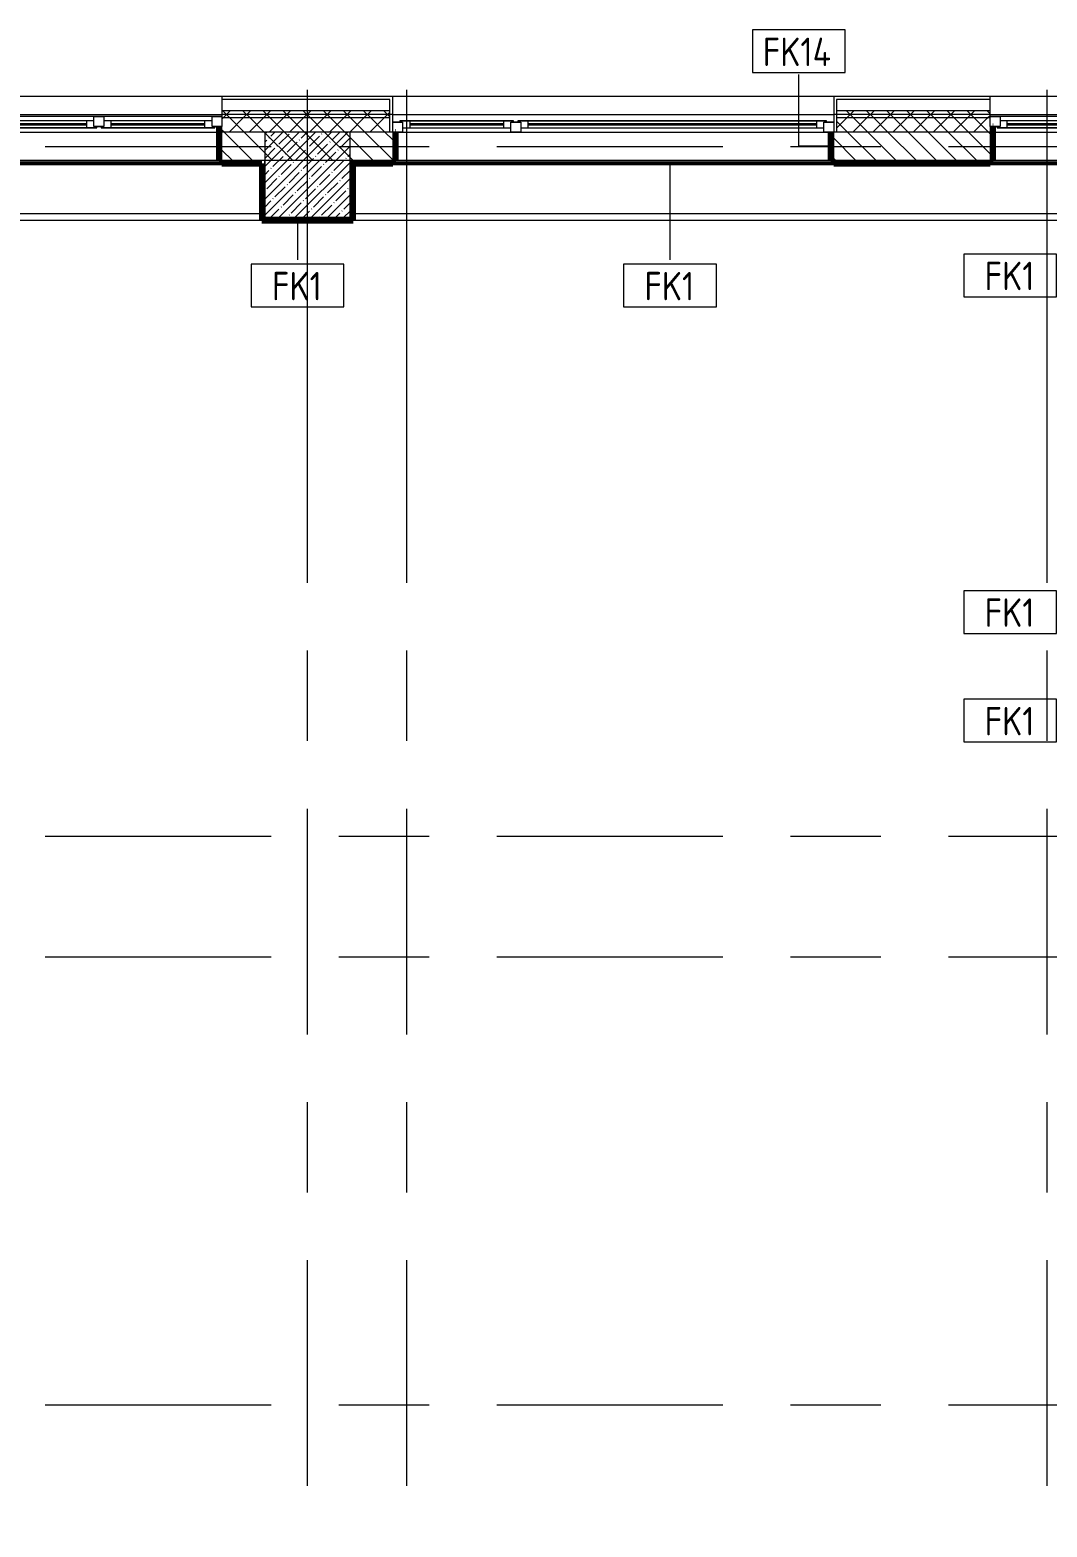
# Model space of a CAD drawing. Header units: millimetres. Extents: x 35157 to 232994, y -8553 to 29000.
# Drawn here: x 58510 to 65660, y 17291 to 27819 of the extents above; entities that cross this region are included whole.
import ezdxf

# ---------------------------------------------------------------- set-up
doc = ezdxf.new("R2010")
doc.units = ezdxf.units.MM
doc.linetypes.add('Осевая', pattern=[3175, 635, -476.25, 1587.5, -476.25])
for name, color, linetype, lineweight in [('A-GLAZ', 7, 'Continuous', 9), ('A-GLAZ-1', 7, 'Continuous', 13), ('A-WALL', 7, 'Continuous', 9), ('A-WALL-IDEN', 7, 'Continuous', 9), ('I-WALL', 7, 'Continuous', 9), ('S-COLS', 7, 'Continuous', 9), ('Оси', 7, 'Continuous', 9), ('Оси-2', 7, 'Осевая', 9)]:
    doc.layers.add(name, color=color, linetype=linetype, lineweight=lineweight)
for name, color, linetype, lineweight, true_color in [('A-WALL-1', 7, 'Continuous', 9, 0xc0c0c0), ('A-WALL-4', 7, 'Continuous', 9, 0xff80c0), ('I-WALL-10', 7, 'Continuous', 53, 0xff80c0), ('I-WALL-19', 7, 'Continuous', 80, 0xffd2ff), ('I-WALL-5', 7, 'Continuous', 9, 0xc0c0c0), ('I-WALL-9', 7, 'Continuous', 80, 0xff80c0), ('S-WALL-ANLY', 7, 'Continuous', 13, 0x008040), ('S-WALL-ANLY-1', 7, 'Continuous', 5, 0x008040)]:
    doc.layers.add(name, color=color, linetype=linetype, lineweight=lineweight, true_color=true_color)
doc.styles.add('GOST Common', font='GOST_Common.ttf', dxfattribs={"width": 0.9, "height": 200})
pattern_1 = [(45, (0, 0), (-70.71068, 70.71068), []), (135, (0, 0), (-70.71068, -70.71068), [])]
pattern_2 = [(0, (0, 0), (121.92, 30.48), [10.058, -81.382, 10.058, -81.382, -487.68]), (0, (0, 0), (121.92, 30.48), [-182.88, 10.058, -172.822, 10.058, -81.382, -213.36]), (0, (0, 0), (121.92, 30.48), [-457.2, 10.058, -50.902, 10.058, -142.342]), (120, (45.72, 15.24), (-87.356454, 90.345817), [10.058, -81.382, 10.058, -81.382, -487.68]), (120, (45.72, 15.24), (-87.356454, 90.345817), [-182.88, 10.058, -172.822, 10.058, -81.382, -213.36]), (120, (45.72, 15.24), (-87.356454, 90.345817), [-457.2, 10.058, -50.902, 10.058, -142.342]), (240, (60.96, 76.2), (-34.563546, -120.825817), [10.058, -81.382, 10.058, -81.382, -487.68]), (240, (60.96, 76.2), (-34.563546, -120.825817), [-182.88, 10.058, -172.822, 10.058, -81.382, -213.36]), (240, (60.96, 76.2), (-34.563546, -120.825817), [-457.2, 10.058, -50.902, 10.058, -142.342])]

# ---------------------------------------------------------------- blocks, each defined once
blk = doc.blocks.new('120_Окно_СКБ_2Ст - 120_Окно_СКБ_2Ст 2700х2500 _мал створка справа_ 2-23206922-План отделки стен 2 этажа в осях 12-23')
at = {"layer": 'A-GLAZ'}
for p, q in [((1350, -5), (-1350, -5)), ((-1330, -75), (-1300, -75)), ((-1230, -55), (400, -55)), ((400, -65), (-1230, -65)), ((470, -75), (500, -75)), ((570, -55), (1230, -55)), ((1230, -65), (570, -65)), ((1300, -75), (1330, -75))]:
    blk.add_line(p, q, dxfattribs=at)
at = {"layer": 'A-GLAZ-1'}
for p, q in [((-1350, -75), (-1350, -5)), ((-1350, -5), (-1280, -5)), ((-1280, -75), (-1350, -75)), ((-1280, -75), (-1300, -75)), ((-1300, -75), (-1300, -85)), ((-1300, -85), (470, -85)), ((470, -85), (-1300, -85)), ((-1280, -5), (-1280, -75)), ((450, -35), (-1280, -35)), ((-1280, -35), (-1280, -75)), ((-1230, -85), (-1230, -35)), ((400, -85), (400, -35)), ((450, -75), (450, -5)), ((450, -5), (520, -5)), ((450, -75), (450, -35)), ((520, -75), (450, -75)), ((470, -75), (450, -75)), ((470, -85), (470, -75)), ((520, -75), (500, -75)), ((500, -75), (500, -85)), ((500, -85), (1300, -85)), ((1300, -85), (500, -85)), ((520, -5), (520, -75)), ((1280, -35), (520, -35)), ((520, -35), (520, -75)), ((570, -85), (570, -35)), ((1230, -85), (1230, -35)), ((1280, -75), (1280, -5)), ((1280, -5), (1350, -5)), ((1280, -75), (1280, -35)), ((1350, -75), (1280, -75)), ((1300, -75), (1280, -75)), ((1300, -85), (1300, -75)), ((1350, -5), (1350, -75))]:
    blk.add_line(p, q, dxfattribs=at)
blk = doc.blocks.new('120_Окно_СКБ_2Ст - 120_Окно_СКБ_2Ст 3100х2500 _мал_створка слева_-22274797-План отделки стен 2 этажа в осях 12-23')
at = {"layer": 'A-GLAZ'}
for p, q in [((1530, 115), (-1530, 115)), ((-1550, 45), (-1500, 45)), ((-1430, 65), (600, 65)), ((600, 55), (-1430, 55)), ((670, 45), (700, 45)), ((770, 65), (1430, 65)), ((1430, 55), (770, 55)), ((1500, 45), (1550, 45))]:
    blk.add_line(p, q, dxfattribs=at)
at = {"layer": 'A-GLAZ-1'}
for p, q in [((-1550, 45), (-1550, 115)), ((-1550, 115), (-1480, 115)), ((-1480, 115), (-1480, 45)), ((650, 45), (650, 115)), ((650, 115), (720, 115)), ((720, 115), (720, 45)), ((1480, 45), (1480, 115)), ((1480, 115), (1550, 115)), ((1550, 115), (1550, 45)), ((-1480, 45), (-1550, 45)), ((-1480, 45), (-1500, 45)), ((-1500, 45), (-1500, 35)), ((-1500, 35), (670, 35)), ((670, 35), (-1500, 35)), ((650, 85), (-1480, 85)), ((-1480, 85), (-1480, 45)), ((-1430, 35), (-1430, 85)), ((600, 35), (600, 85)), ((650, 45), (650, 85)), ((720, 45), (650, 45)), ((670, 45), (650, 45)), ((670, 35), (670, 45)), ((720, 45), (700, 45)), ((700, 45), (700, 35)), ((700, 35), (1500, 35)), ((1500, 35), (700, 35)), ((1480, 85), (720, 85)), ((720, 85), (720, 45)), ((770, 35), (770, 85)), ((1430, 35), (1430, 85)), ((1480, 45), (1480, 85)), ((1550, 45), (1480, 45)), ((1500, 45), (1480, 45)), ((1500, 35), (1500, 45))]:
    blk.add_line(p, q, dxfattribs=at)
blk = doc.blocks.new('120_Окно_СКБ_1Ст - 120_Окно_СКБ_1Ст 900х2500_h_-19906774-План отделки стен 2 этажа в осях 12-23')
at = {"layer": 'A-GLAZ'}
for p, q in [((450, -5), (-450, -5)), ((-430, -75), (-400, -75)), ((-330, -55), (330, -55)), ((330, -65), (-330, -65)), ((400, -75), (430, -75))]:
    blk.add_line(p, q, dxfattribs=at)
at = {"layer": 'A-GLAZ-1'}
for p, q in [((-450, -75), (-450, -5)), ((-450, -5), (-380, -5)), ((-380, -75), (-450, -75)), ((-380, -75), (-400, -75)), ((-400, -75), (-400, -85)), ((-400, -85), (400, -85)), ((400, -85), (-400, -85)), ((-380, -5), (-380, -75)), ((380, -35), (-380, -35)), ((-380, -35), (-380, -75)), ((-330, -85), (-330, -35)), ((330, -85), (330, -35)), ((380, -75), (380, -5)), ((380, -5), (450, -5)), ((380, -75), (380, -35)), ((450, -75), (380, -75)), ((400, -75), (380, -75)), ((400, -85), (400, -75)), ((450, -5), (450, -75))]:
    blk.add_line(p, q, dxfattribs=at)
blk = doc.blocks.new('М_стена_0001 - Типоразмер_без рамки-25382661-План отделки стен 2 этажа в осях 12-23')
at = {"layer": 'A-WALL-IDEN'}
for p, q in [((3.26, 1.52), (-3.27, 1.52)), ((-3.27, 1.52), (-3.27, -1.48)), ((3.26, -1.48), (3.26, 1.52)), ((-3.27, -1.48), (3.26, -1.48))]:
    blk.add_line(p, q, dxfattribs=at)

msp = doc.modelspace()

# ---------------------------------------------------------------- hatches: boundary and pattern name
at = {"layer": 'A-WALL'}
h = msp.add_hatch(dxfattribs=at)
h.set_pattern_fill('FP_16', color=256, style=0, pattern_type=2)
h.set_pattern_definition(pattern_1)
h.paths.add_polyline_path([(85140.7, 27200), (85140.7, 27250), (80350, 27250), (80350, 27200), (84736.5, 27200)])
h.paths.add_polyline_path([(76484.7, 27200), (77850, 27200), (77850, 27250), (76340, 27250), (76340, 27200)])
h.paths.add_polyline_path([(74234.2, 27200), (74240, 27200), (74240, 27250), (68860, 27250), (68860, 27200), (73484, 27200)])
h.paths.add_polyline_path([(64955.2, 27200), (65260, 27200), (65260, 27250), (64180, 27250), (64180, 27200)])
h.paths.add_polyline_path([(61040, 27200), (61040, 27250), (59860, 27250), (59860, 27200), (60755.2, 27200)])
h.paths.add_polyline_path([(66732.5, 27200), (67960, 27200), (67960, 27250), (66160, 27250), (66160, 27200)])
h.paths.add_polyline_path([(55909.9, 27200), (57160, 27200), (57160, 27250), (55909.9, 27250)])
h.paths.add_polyline_path([(49660.3, 27200), (50760.2, 27200), (50760.2, 27250), (49660.3, 27250)])
h.paths.add_polyline_path([(48728.6, 27200), (48760.3, 27200), (48760.3, 27250), (47507, 27250), (47507, 27200)])
h.paths.add_polyline_path([(55009.9, 27200), (55009.9, 27250), (53860.2, 27250), (53860.2, 27200), (54729.9, 27200)])
h.paths.add_polyline_path([(44227.6, 27200), (44407, 27200), (44407, 27250), (42010, 27250), (42010, 27200), (42727.2, 27200)])
h = msp.add_hatch(dxfattribs=at)
h.set_pattern_fill('FP_16', color=256, style=0, pattern_type=2)
h.set_pattern_definition(pattern_1)
h.paths.add_polyline_path([(85140.7, 27100), (85140.7, 27200), (80350, 27200), (80350, 27100), (84736.5, 27100)])
h.paths.add_polyline_path([(77250, 27100), (77850, 27100), (77850, 27200), (76340, 27200), (76340, 27100), (77234.8, 27100)])
h.paths.add_polyline_path([(73484, 27100), (74240, 27100), (74240, 27200), (68860, 27200), (68860, 27100), (72733.8, 27100)])
h.paths.add_polyline_path([(66760, 27100), (67960, 27100), (67960, 27200), (66160, 27200), (66160, 27100), (66732.5, 27100)])
h.paths.add_polyline_path([(64955.2, 27100), (65260, 27100), (65260, 27200), (64180, 27200), (64180, 27100)])
h.paths.add_polyline_path([(53860.2, 27100), (55009.9, 27100), (55009.9, 27200), (53860.2, 27200)])
h.paths.add_polyline_path([(60755.2, 27100), (61040, 27100), (61040, 27200), (59860, 27200), (59860, 27100), (60731.2, 27100)])
h.paths.add_polyline_path([(42060, 27100), (44407, 27100), (44407, 27200), (42060, 27200)])
h.paths.add_polyline_path([(55909.9, 27100), (57160, 27100), (57160, 27200), (55909.9, 27200)])
h.paths.add_polyline_path([(50364.8, 27100), (50760.2, 27100), (50760.2, 27200), (49660.3, 27200), (49660.3, 27100), (50228.9, 27100)])
h.paths.add_polyline_path([(47507, 27100), (48760.3, 27100), (48760.3, 27200), (47507, 27200)])
at = {"layer": 'I-WALL'}
h = msp.add_hatch(dxfattribs=at)
h.set_pattern_fill('FP_20', color=256, style=0, pattern_type=2)
h.set_pattern_definition([(135, (0, 0), (-70.71068, -70.71068), [])])
h.paths.add_polyline_path([(84100.7, 26900), (84200, 26900), (84200, 27100), (81150, 27100), (81150, 26900), (84080.7, 26900)])
h.paths.add_polyline_path([(77609.9, 26900), (77850, 26900), (77850, 27100), (77250, 27100), (77250, 26900), (77590, 26900)])
h.paths.add_polyline_path([(80350, 26900), (80650, 26900), (80650, 27100), (80350, 27100), (80350, 26951.2)])
h.paths.add_polyline_path([(72358.8, 26900), (73540, 26900), (73540, 27100), (70810, 27100), (70810, 26900), (72171.2, 26900)])
h.paths.add_polyline_path([(69733.2, 26900), (70310, 26900), (70310, 27100), (68860, 27100), (68860, 26900)])
h.paths.add_polyline_path([(76484.7, 26900), (76750, 26900), (76750, 27100), (76340, 27100), (76340, 26900)])
h.paths.add_polyline_path([(74040, 26900), (74240, 26900), (74240, 27100), (74040, 27100), (74040, 26951.2)])
h.paths.add_polyline_path([(66780, 26900), (67960, 26900), (67960, 27100), (66760, 27100), (66760, 26900)])
h.paths.add_polyline_path([(65260, 26900), (65260, 27100), (64160, 27100), (64160, 26900), (65232.2, 26900)])
h.paths.add_polyline_path([(61060, 26900), (61060, 27100), (59860, 27100), (59860, 26900), (60781, 26900)])
h.paths.add_polyline_path([(57160, 26900), (57160, 27100), (55909.9, 27100), (55909.9, 26900), (56230.2, 26900)])
h.paths.add_polyline_path([(55009.9, 26900), (55009.9, 27100), (53860.2, 27100), (53860.2, 26900), (54781, 26900)])
h.paths.add_polyline_path([(50760.2, 26900), (50760.2, 27100), (50364.8, 27100), (50364.8, 26900)])
h = msp.add_hatch(dxfattribs=at)
h.set_pattern_fill('FP_63', color=256, style=0, pattern_type=2)
h.set_pattern_definition(pattern_2)
h.paths.add_polyline_path([(59840, 26900), (59860, 26900), (59860, 27140), (59840, 27140)])
h = msp.add_hatch(dxfattribs=at)
h.set_pattern_fill('FP_63', color=256, style=0, pattern_type=2)
h.set_pattern_definition(pattern_2)
h.paths.add_polyline_path([(61060, 26900), (61080, 26900), (61080, 27100), (61060, 27100)])
h = msp.add_hatch(dxfattribs=at)
h.set_pattern_fill('FP_63', color=256, style=0, pattern_type=2)
h.set_pattern_definition(pattern_2)
h.paths.add_polyline_path([(64140, 26900), (64160, 26900), (64160, 27100), (64140, 27100)])
h = msp.add_hatch(dxfattribs=at)
h.set_pattern_fill('FP_63', color=256, style=0, pattern_type=2)
h.set_pattern_definition(pattern_2)
h.paths.add_polyline_path([(65280, 26900), (65280, 27140), (65260, 27140), (65260, 26900)])
h = msp.add_hatch(dxfattribs=at)
h.set_pattern_fill('FP_63', color=256, style=0, pattern_type=2)
h.set_pattern_definition(pattern_2)
h.paths.add_polyline_path([(56230.2, 26880), (60140, 26880), (60140, 26900), (54760, 26900), (54760, 26880), (55480, 26880)])
h = msp.add_hatch(dxfattribs=at)
h.set_pattern_fill('FP_63', color=256, style=0, pattern_type=2)
h.set_pattern_definition(pattern_2)
h.paths.add_polyline_path([(60140, 26479), (60160, 26480), (60160, 26900), (60140, 26900), (60139, 26480)])
h = msp.add_hatch(dxfattribs=at)
h.set_pattern_fill('FP_63', color=256, style=0, pattern_type=2)
h.set_pattern_definition(pattern_2)
h.paths.add_polyline_path([(66140, 26880), (66140, 26900), (60760, 26900), (60760, 26880), (65982.4, 26880)])
h = msp.add_hatch(dxfattribs=at)
h.set_pattern_fill('FP_63', color=256, style=0, pattern_type=2)
h.set_pattern_definition(pattern_2)
h.paths.add_polyline_path([(60760, 26480), (60780, 26480), (60780, 26880), (60760, 26880), (60760, 26484)])
h = msp.add_hatch(dxfattribs=at)
h.set_pattern_fill('FP_63', color=256, style=0, pattern_type=2)
h.set_pattern_definition(pattern_2)
h.paths.add_polyline_path([(60160, 26480), (60760, 26480), (60760, 26500), (60160, 26500)])
at = {"layer": 'S-COLS'}
h = msp.add_hatch(dxfattribs=at)
h.set_pattern_fill('FP_18', color=256, style=0, pattern_type=2)
h.set_pattern_definition([(45, (0, 0), (-57.02463, 57.02463), []), (45, (57.025, 0), (-57.02463, 57.02463), [100.806, -20.161, 3.353, -16.808])])
h.paths.add_polyline_path([(60160, 26500), (60760, 26500), (60760, 27100), (60160, 27100)])

# ---------------------------------------------------------------- linework, layer by layer
at = {"layer": 'A-WALL'}
for p, q in [((61040, 27330), (59860, 27330)), ((61040, 27100), (61040, 27330)), ((64180, 27330), (64180, 27100)), ((65260, 27330), (64180, 27330)), ((61040, 27250), (59860, 27250)), ((61040, 27200), (59860, 27200)), ((65260, 27250), (64180, 27250)), ((65260, 27200), (64180, 27200)), ((61060, 27100), (59860, 27100)), ((65260, 27100), (64160, 27100)), ((60160, 26900), (59860, 26900)), ((60140, 26880), (60140, 26879)), ((60140, 26506), (60139, 26506)), ((60160, 26480), (60160, 26479))]:
    msp.add_line(p, q, dxfattribs=at)
at = {"layer": 'A-WALL-1'}
for p, q in [((85140.7, 27350), (57160, 27350)), ((59860, 27350), (59860, 27140)), ((61060, 27100), (61060, 27350)), ((64160, 27350), (64160, 27100)), ((65260, 27140), (65260, 27350))]:
    msp.add_line(p, q, dxfattribs=at)
at = {"layer": 'A-WALL-4'}
msp.add_line((60140, 26506), (60140, 26879), dxfattribs=at)
at = {"layer": 'A-WALL-IDEN'}
for p, q in [((63915, 27001.9), (63915, 27504.8)), ((64144.4, 27001.9), (63915, 27001.9)), ((63008.4, 26873.2), (63008.4, 26201.6)), ((60390.6, 26501.7), (60390.6, 26201.6))]:
    msp.add_line(p, q, dxfattribs=at)
at = {"layer": 'I-WALL-10'}
for p, q in [((59860, 26879), (57160, 26879)), ((64160, 26879), (61060, 26879)), ((66140.1, 26879), (65260, 26879))]:
    msp.add_line(p, q, dxfattribs=at)
at = {"layer": 'I-WALL-19'}
for p, q in [((59840, 27140), (59839, 27140)), ((59839, 27140), (59839, 26900)), ((59840, 26900), (59840, 27140)), ((61081, 27100), (61080, 27100)), ((61080, 27100), (61080, 26900)), ((61081, 26900), (61081, 27100)), ((64140, 27100), (64139, 27100)), ((64139, 27100), (64139, 26900)), ((64140, 26900), (64140, 27100)), ((65281, 27140), (65280, 27140)), ((65280, 27140), (65280, 26900)), ((65281, 26900), (65281, 27140)), ((59839, 26900), (59840, 26900)), ((61080, 26900), (61081, 26900)), ((64139, 26900), (64140, 26900)), ((65280, 26900), (65281, 26900))]:
    msp.add_line(p, q, dxfattribs=at)
at = {"layer": 'I-WALL-5'}
for p, q in [((57180, 27100), (59840, 27100)), ((59860, 27140), (59840, 27140)), ((59860, 26900), (59860, 27140)), ((61080, 27100), (61060, 27100)), ((61060, 27100), (61060, 26900)), ((61080, 27100), (64140, 27100)), ((64160, 27100), (64140, 27100)), ((64160, 26900), (64160, 27100)), ((65280, 27140), (65260, 27140)), ((65260, 27140), (65260, 26900)), ((65280, 27100), (66140, 27100)), ((59860, 26900), (54160, 26900)), ((54780, 26880), (59860, 26880)), ((59840, 26900), (59860, 26900)), ((66160, 26900), (60160, 26900)), ((60160, 26500), (60160, 26900)), ((60760, 26900), (60760, 26500)), ((60780, 26880), (66140, 26880)), ((61060, 26900), (61080, 26900)), ((61080, 26900), (61080, 26900)), ((64140, 26900), (64160, 26900)), ((65260, 26900), (65280, 26900)), ((65280, 26900), (65280, 26900)), ((54780, 26529), (60140, 26529)), ((60140, 26479), (54781, 26479)), ((60760, 26500), (60160, 26500)), ((60781, 26529), (66140, 26529)), ((66160.5, 26479), (60781, 26479))]:
    msp.add_line(p, q, dxfattribs=at)
at = {"layer": 'I-WALL-9'}
for p, q in [((60140, 26880), (59860, 26880)), ((59860, 26880), (59860, 26879)), ((59860, 26879), (60139, 26879)), ((60139, 26879), (60139, 26479)), ((60780, 26900), (60780, 26480)), ((60781, 26880), (60781, 26900)), ((61060, 26880), (60781, 26880)), ((60781, 26479), (60781, 26879)), ((60781, 26879), (61060, 26879)), ((61060, 26879), (61060, 26880)), ((65260, 26880), (64160, 26880)), ((64160, 26880), (64160, 26879)), ((64160, 26879), (65260, 26879)), ((65260, 26879), (65260, 26880)), ((60139, 26479), (60781, 26479)), ((60780, 26480), (60160, 26480))]:
    msp.add_line(p, q, dxfattribs=at)
at = {"layer": 'S-COLS'}
for p, q in [((60760, 27100), (60160, 27100)), ((60160, 27100), (60160, 26500)), ((60760, 26500), (60760, 27100)), ((60160, 26500), (60760, 26500))]:
    msp.add_line(p, q, dxfattribs=at)
at = {"layer": 'S-WALL-ANLY'}
for p, q in [((57160, 27225), (59860, 27225)), ((61060, 27225), (64160, 27225)), ((65260, 27225), (66160, 27225))]:
    msp.add_line(p, q, dxfattribs=at)
at = {"layer": 'S-WALL-ANLY-1'}
for p, q in [((61060, 27225), (59860, 27225)), ((65260, 27225), (64160, 27225))]:
    msp.add_line(p, q, dxfattribs=at)
at = {"layer": 'Оси'}
for p, q in [((60460, 24898.1), (60460, 27398.1)), ((61160, 24898.1), (61160, 27398.1)), ((65660, 24898.1), (65660, 27398.1))]:
    msp.add_line(p, q, dxfattribs=at)
at = {"layer": 'Оси-2'}
for p, q in [((38456.8, 27000), (82200, 27000)), ((60460, 593.7), (60460, 24898.1)), ((61160, 593.7), (61160, 24898.1)), ((65660, 593.7), (65660, 24898.1)), ((38456.8, 22150), (82200, 22150)), ((38456.8, 21300), (82200, 21300)), ((38456.8, 18150), (82200, 18150))]:
    msp.add_line(p, q, dxfattribs=at)

# ---------------------------------------------------------------- block references
at = {"layer": 'A-GLAZ'}
for name, p in [('120_Окно_СКБ_2Ст - 120_Окно_СКБ_2Ст 2700х2500 _мал створка справа_ 2-23206922-План отделки стен 2 этажа в осях 12-23', (58510, 27215)), ('120_Окно_СКБ_1Ст - 120_Окно_СКБ_1Ст 900х2500_h_-19906774-План отделки стен 2 этажа в осях 12-23', (65710, 27215))]:
    msp.add_blockref(name, p, dxfattribs=at)
at = {"layer": 'A-GLAZ', "rotation": 180}
msp.add_blockref('120_Окно_СКБ_2Ст - 120_Окно_СКБ_2Ст 3100х2500 _мал_створка слева_-22274797-План отделки стен 2 этажа в осях 12-23', (62610, 27215), dxfattribs=at)
at = {"layer": 'A-WALL-IDEN', "xscale": 99.99999999999993, "yscale": 99.99999999999993, "zscale": 99.99999999999993}
for p in [(63915.8, 27666.3), (65401.2, 26090.4), (60391.4, 26019.1), (63009.2, 26019.1), (65401.2, 23723.1), (65401.2, 22959.7)]:
    msp.add_blockref('М_стена_0001 - Типоразмер_без рамки-25382661-План отделки стен 2 этажа в осях 12-23', p, dxfattribs=at)

# ---------------------------------------------------------------- texts
at = {"layer": 'A-WALL-IDEN', "char_height": 200, "attachment_point": 1, "style": 'GOST Common'}
for s, insert, width in [('FK14', (63661.3, 27764.4), 627.721), ('FK1', (60211.2, 26117.2), 447.342), ('FK1', (62829, 26117.2), 447.342), ('FK1', (65221, 26188.4), 447.342), ('FK1', (65221, 23821.1), 447.342), ('FK1', (65221, 23057.8), 447.342)]:
    msp.add_mtext(s, dxfattribs=dict(at, insert=insert, width=width))

doc.saveas('drawing.dxf')
